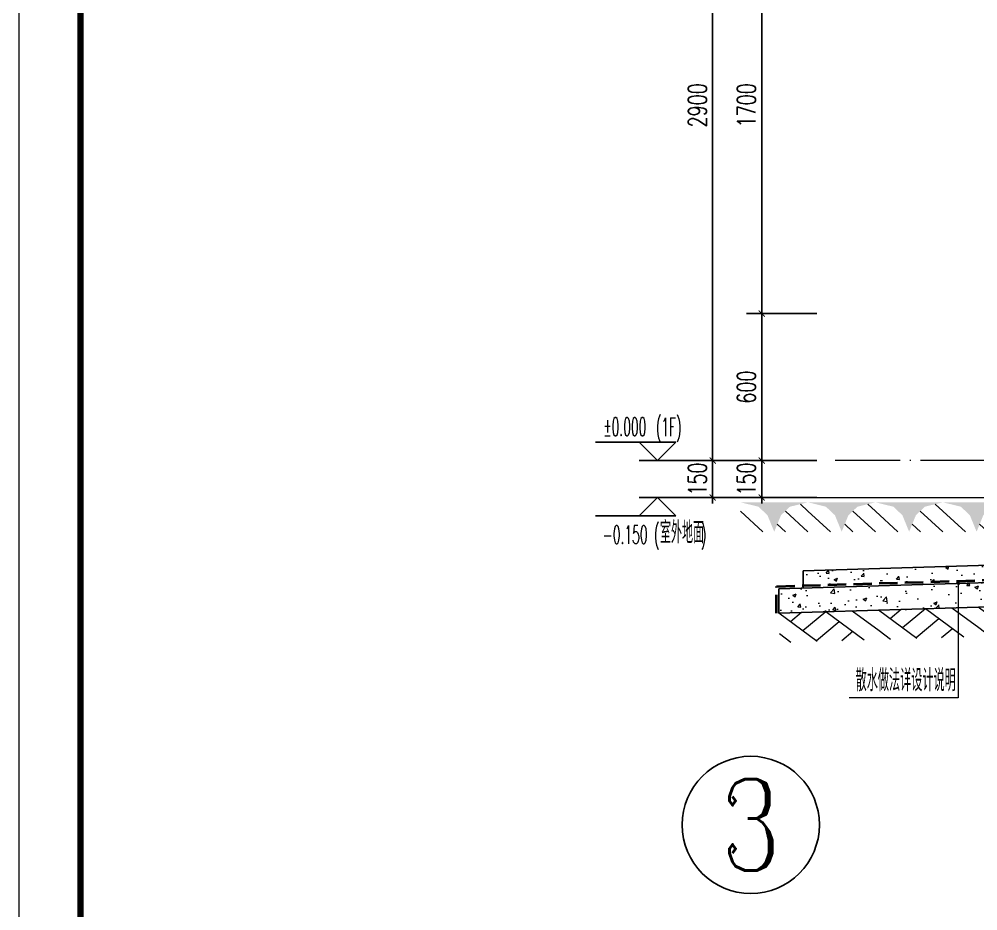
# Model space of a CAD drawing. Extents: x -1307975 to -76406, y -96289 to 379359.
# Drawn here: x -619278 to -615366, y 256343 to 259982 of the extents above; entities that cross this region are included whole.
import ezdxf
from ezdxf.enums import TextEntityAlignment as Align

# ---------------------------------------------------------------- set-up
doc = ezdxf.new("R2010")
doc.units = 0
doc.header["$LTSCALE"] = 1000
doc.linetypes.add('DASH', pattern=[0.35, 0.25, -0.1])
doc.linetypes.add('DOTE', pattern=[2.42, 2, -0.2, 0.02, -0.2])
doc.layers.get('0').update_dxf_attribs({"linetype": 'CONTINUOUS'})
doc.layers.get('DEFPOINTS').update_dxf_attribs({"linetype": 'CONTINUOUS'})
for name, color, linetype in [('AXIS', 3, 'CONTINUOUS'), ('COLUMN', 4, 'CONTINUOUS'), ('DIM_ELEV', 3, 'CONTINUOUS'), ('PUB_DIM', 3, 'CONTINUOUS'), ('PUB_TEXT', 2, 'CONTINUOUS')]:
    doc.layers.add(name, color=color, linetype=linetype)
for name, color, linetype, lineweight in [('AXIS_TEXT', 7, 'CONTINUOUS', 20), ('DOTE', 19, 'DOTE', 9), ('图框', 9, 'CONTINUOUS', 18), ('平面-排水沟', 86, 'CONTINUOUS', 15), ('立面-中轮廓线', 30, 'CONTINUOUS', 35), ('粉刷', 251, 'CONTINUOUS', 9)]:
    doc.layers.add(name, color=color, linetype=linetype, lineweight=lineweight)
doc.styles.add('_TCH_AXIS', font='COMPLEX', dxfattribs={"bigfont": 'GBCBIG'})
doc.styles.add('_TCH_DIM', font='SIMPLEX.shx', dxfattribs={"width": 0.7, "bigfont": 'GBCBIG.shx'})
doc.styles.add('_TCH_DIM_T3', font='SIMPLEX', dxfattribs={"width": 0.705882, "bigfont": 'GBCBIG'})
doc.styles.add('DIM_FONT_T3', font='SIMPLEX', dxfattribs={"width": 0.705882, "bigfont": 'GBCBIG'})
doc.dimstyles.new('_TCH_ARCH&&25', dxfattribs={"dimtxt": 74.375, "dimasz": 25, "dimexe": 62.5, "dimexo": 75, "dimgap": 25, "dimtad": 1, "dimdec": 0, "dimzin": 0, "dimdsep": 46, "dimtxsty": '_TCH_DIM_T3', "dimblk": 'ARCHTICK', "dimcen": 0.09, "dimclrt": 7, "dimazin": 0, "dimtfac": 1, "dimtdec": 0, "dimtix": 1, "dimtmove": 2, "dimatfit": 3, "dimldrblk": 'ARCHTICK', "dimfxl": 1, "dimtolj": 1, "dimtzin": 0, "dimarcsym": 0})
pattern_1 = [(50, (28072.99, 249033.25), (143.452037, -12.550427), [15, -165]), (355, (28072.99, 249033.25), (-27.750267, 150.438427), [12, -132]), (100.4514, (28084.94, 249032.2), (115.701876, 137.88791), [12.74804, -140.22842]), (46.1842, (28072.99, 249073.25), (213.44821, -33.1038), [22.5, -247.5]), (96.6356, (28090.77, 249070.5), (186.93254, 194.82357), [19.12206, -210.3426]), (351.1842, (28072.99, 249073.25), (186.93239, 194.82372), [18, -198]), (21, (28092.99, 249063.25), (119.38141, -80.52378), [15, -165]), (326, (28092.99, 249063.25), (48.663066, 145.03001), [12, -132]), (71.4514, (28102.93, 249056.54), (168.044526, 64.5061), [12.74804, -140.22842]), (37.5, (28072.986, 249033.25), (2.431971, 66.578771), [0, -130.4, 0, -134, 0, -132.5]), (7.5, (28072.986, 249033.25), (52.613907, 78.882342), [0, -76.4, 0, -127.4, 0, -50.5]), (327.5, (28028.386, 249033.25), (106.764487, -4.510974), [0, -50, 0, -156, 0, -207]), (317.5, (28008.39, 249033.25), (116.637234, 20.020996), [0, -65, 0, -103.6, 0, -147])]

# ---------------------------------------------------------------- blocks, each defined once
blk = doc.blocks.new('GFDDDDRG')
at = {"layer": '图框'}
blk.add_lwpolyline([(923309.8, -107437), (923309.8, -159999.5), (893609.8, -159999.5), (893609.8, -107437)], close=True, dxfattribs=at)
blk.add_lwpolyline([(923309.8, -107437), (923309.8, -159999.5), (893609.8, -159999.5), (893609.8, -107437)], close=True, dxfattribs=at)
at = {"layer": '图框', "const_width": 50}
blk.add_lwpolyline([(894109.8, -159499.5), (922809.8, -159499.5), (922809.8, -108687), (894109.8, -108687)], close=True, dxfattribs=at)
blk = doc.blocks.new('$LINEPAT$素土夯实')
at = {"color": 0}
for p, q in [((0, -210), (210, 0)), ((120, -300), (420, 0)), ((420, 0), (607.5, -187.5)), ((495, -300), (795, 0)), ((615, 0), (705, -90)), ((315, -105), (502.5, -292.5)), ((210, -210), (300, -300)), ((705, -300), (795, -210))]:
    blk.add_line(p, q, dxfattribs=at)
blk = doc.blocks.new('$LinePat$自然土壤')
at = {"color": 0}
for p, q in [((0, -90), (71, -19)), ((0, -300), (210.7, -89.3)), ((420, -300), (630, -90)), ((210, -300), (286.4, -223.6))]:
    blk.add_line(p, q, dxfattribs=at)
for points in [[(0, 0), (630, 0), (168, -45), (462, -45)], [(168, -45), (462, -45), (252, -132), (378, -132)], [(252, -132), (378, -132), (315, -300)]]:
    blk.add_solid(points, dxfattribs=at)
blk = doc.blocks.new('sanshui')
at = {"layer": '粉刷'}
h = blk.add_hatch(dxfattribs=at)
h.set_pattern_fill('混凝土', color=256, scale=20)
h.set_pattern_definition(pattern_1)
edge = h.paths.add_edge_path()
edge.add_line((346317.8, 427329.6), (346257.8, 427329.6))
edge.add_line((346257.8, 427329.6), (346257.8, 427160.3))
edge.add_arc((346157.8, 427160.3), 100, 271.7184, 360, ccw=False)
edge.add_line((346160.8, 427060.3), (345137.8, 427029.6))
edge.add_line((345137.8, 427029.6), (345137.8, 426969.6))
edge.add_line((345137.8, 426969.6), (346317.8, 427005))
edge.add_line((346317.8, 427005), (346317.8, 427329.6))
h = blk.add_hatch(dxfattribs=at)
h.set_pattern_fill('混凝土', color=256, scale=20)
h.set_pattern_definition(pattern_1)
h.paths.add_polyline_path([(346337.8, 426895.6), (346337.8, 426995.6), (345037.8, 426956.6), (345037.8, 426856.6)])
at = {"layer": 'COLUMN'}
for p, q in [((346257.8, 427329.6), (346317.8, 427329.6)), ((346257.8, 427160.3), (346257.8, 427329.6)), ((346317.8, 426995), (346317.8, 427329.6)), ((346160.8, 427060.3), (345137.8, 427029.6)), ((345137.8, 426959.6), (345137.8, 427029.6)), ((346338.1, 426995.6), (345037.8, 426956.6)), ((345037.8, 426856.6), (345037.8, 426956.6)), ((346338.1, 426895.6), (345037.8, 426856.6))]:
    blk.add_line(p, q, dxfattribs=at)
blk.add_arc((346157.8, 427160.3), 100, 271.7184, 0, dxfattribs=at)
at = {"layer": '立面-中轮廓线', "linetype": 'DASH', "ltscale": 0.3}
blk.add_lwpolyline([(345027.8, 426856.6), (345027.8, 426966.3), (346317.8, 427005)], dxfattribs=at)
at = {"layer": '粉刷'}
blk.add_line((344881.5, 427329.6), (346257.8, 427329.6), dxfattribs=at)
at = {"layer": '粉刷', "yscale": 0.4, "zscale": 0.4}
for name, p, xscale, rotation in [('$LinePat$自然土壤', (345156.8, 427309.6), -0.4369306507241237, 359.9999999999903), ('$LinePat$自然土壤', (345432, 427309.6), -0.4369306507241237, 359.9999999999903), ('$LinePat$自然土壤', (345707.3, 427309.6), -0.4369306507241237, 359.9999999999903), ('$LinePat$自然土壤', (345982.6, 427309.6), -0.4369306507241237, 359.9999999999903), ('$LinePat$自然土壤', (346257.8, 427309.6), -0.4369306507241237, 359.9999999999903), ('$LINEPAT$素土夯实', (345851.2, 426881), -0.5117605352322558, 1.718358001643932), ('$LINEPAT$素土夯实', (346257.8, 426893.2), -0.5117605352322558, 1.718358001643932), ('$LINEPAT$素土夯实', (345444.5, 426868.8), -0.5117605352322558, 1.718358001643932)]:
    blk.add_blockref(name, p, dxfattribs=dict(at, xscale=xscale, rotation=rotation))
blk = doc.blocks.new('_ArchTick')
at = {"color": 0, "linetype": 'ByBlock', "const_width": 0.15}
blk.add_lwpolyline([(-0.5, -0.5), (0.5, 0.5)], dxfattribs=at)
blk = doc.blocks.new('*D2579')
at = {"layer": 'DEFPOINTS', "color": 0, "transparency": 16777216}
for p in [(-616248.1, 258180.7), (-615948.1, 258180.7), (-615948.1, 258030.3)]:
    blk.add_point(p, dxfattribs=at)
at = {"layer": 'PUB_DIM', "color": 0, "lineweight": -2, "transparency": 16777216}
for p, q in [((-616248.1, 258180.7), (-616248.1, 258205.7)), ((-616023.1, 258180.7), (-616310.6, 258180.7)), ((-616248.1, 258030.3), (-616248.1, 258180.7)), ((-616023.1, 258030.3), (-616310.6, 258030.3)), ((-616248.1, 258030.3), (-616248.1, 258005.3))]:
    blk.add_line(p, q, dxfattribs=at)
at = {"layer": 'PUB_DIM', "color": 0, "lineweight": -2, "transparency": 16777216, "xscale": 25, "yscale": 25, "zscale": 25}
for p, rotation in [((-616248.1, 258180.7), 270), ((-616248.1, 258030.3), 90)]:
    blk.add_blockref('_ArchTick', p, dxfattribs=dict(at, rotation=rotation))
at = {"layer": 'PUB_DIM', "color": 7, "transparency": 16777216, "insert": (-616310.3, 258105.5), "char_height": 74.38, "attachment_point": 5, "rotation": 90, "style": '_TCH_DIM_T3'}
blk.add_mtext('\\A1;150', dxfattribs=at)
blk = doc.blocks.new('*D2580')
at = {"layer": 'DEFPOINTS', "color": 0, "transparency": 16777216}
for p in [(-616248.1, 258780.7), (-615948.1, 258780.7), (-615948.1, 258180.7)]:
    blk.add_point(p, dxfattribs=at)
at = {"layer": 'PUB_DIM', "color": 0, "lineweight": -2, "transparency": 16777216}
for p, q in [((-616023.1, 258780.7), (-616310.6, 258780.7)), ((-616248.1, 258180.7), (-616248.1, 258780.7)), ((-616023.1, 258180.7), (-616310.6, 258180.7))]:
    blk.add_line(p, q, dxfattribs=at)
at = {"layer": 'PUB_DIM', "color": 0, "lineweight": -2, "transparency": 16777216, "xscale": 25, "yscale": 25, "zscale": 25}
for p, rotation in [((-616248.1, 258780.7), 90), ((-616248.1, 258180.7), 270)]:
    blk.add_blockref('_ArchTick', p, dxfattribs=dict(at, rotation=rotation))
at = {"layer": 'PUB_DIM', "color": 7, "transparency": 16777216, "insert": (-616310.3, 258480.7), "char_height": 74.38, "attachment_point": 5, "rotation": 90, "style": '_TCH_DIM_T3'}
blk.add_mtext('\\A1;600', dxfattribs=at)
blk = doc.blocks.new('*D2581')
at = {"layer": 'DEFPOINTS', "color": 0, "transparency": 16777216}
for p in [(-616248.1, 260480.7), (-615948.1, 260480.7), (-615948.1, 258780.7)]:
    blk.add_point(p, dxfattribs=at)
at = {"layer": 'PUB_DIM', "color": 0, "lineweight": -2, "transparency": 16777216}
for p, q in [((-616023.1, 260480.7), (-616310.6, 260480.7)), ((-616248.1, 258780.7), (-616248.1, 260480.7)), ((-616023.1, 258780.7), (-616310.6, 258780.7))]:
    blk.add_line(p, q, dxfattribs=at)
at = {"layer": 'PUB_DIM', "color": 0, "lineweight": -2, "transparency": 16777216, "xscale": 25, "yscale": 25, "zscale": 25}
for p, rotation in [((-616248.1, 260480.7), 90), ((-616248.1, 258780.7), 270)]:
    blk.add_blockref('_ArchTick', p, dxfattribs=dict(at, rotation=rotation))
at = {"layer": 'PUB_DIM', "color": 7, "transparency": 16777216, "insert": (-616310.3, 259630.7), "char_height": 74.38, "attachment_point": 5, "rotation": 90, "style": '_TCH_DIM_T3'}
blk.add_mtext('\\A1;1700', dxfattribs=at)
blk = doc.blocks.new('*D2599')
at = {"layer": 'DEFPOINTS', "color": 0, "transparency": 16777216}
for p in [(-616448.1, 258180.7), (-615948.1, 258180.7), (-615948.1, 258030.3)]:
    blk.add_point(p, dxfattribs=at)
at = {"layer": 'PUB_DIM', "color": 0, "lineweight": -2, "transparency": 16777216}
for p, q in [((-616448.1, 258180.7), (-616448.1, 258205.7)), ((-616023.1, 258180.7), (-616510.6, 258180.7)), ((-616448.1, 258030.3), (-616448.1, 258180.7)), ((-616023.1, 258030.3), (-616510.6, 258030.3)), ((-616448.1, 258030.3), (-616448.1, 258005.3))]:
    blk.add_line(p, q, dxfattribs=at)
at = {"layer": 'PUB_DIM', "color": 0, "lineweight": -2, "transparency": 16777216, "xscale": 25, "yscale": 25, "zscale": 25}
for p, rotation in [((-616448.1, 258180.7), 270), ((-616448.1, 258030.3), 90)]:
    blk.add_blockref('_ArchTick', p, dxfattribs=dict(at, rotation=rotation))
at = {"layer": 'PUB_DIM', "color": 7, "transparency": 16777216, "insert": (-616510.3, 258105.5), "char_height": 74.38, "attachment_point": 5, "rotation": 90, "style": '_TCH_DIM_T3'}
blk.add_mtext('\\A1;150', dxfattribs=at)
blk = doc.blocks.new('*D2600')
at = {"layer": 'DEFPOINTS', "color": 0, "transparency": 16777216}
for p in [(-616448.1, 261080.7), (-615948.1, 261080.7), (-615948.1, 258180.7)]:
    blk.add_point(p, dxfattribs=at)
at = {"layer": 'PUB_DIM', "color": 0, "lineweight": -2, "transparency": 16777216}
for p, q in [((-616023.1, 261080.7), (-616510.6, 261080.7)), ((-616448.1, 258180.7), (-616448.1, 261080.7)), ((-616023.1, 258180.7), (-616510.6, 258180.7))]:
    blk.add_line(p, q, dxfattribs=at)
at = {"layer": 'PUB_DIM', "color": 0, "lineweight": -2, "transparency": 16777216, "xscale": 25, "yscale": 25, "zscale": 25}
for p, rotation in [((-616448.1, 261080.7), 90), ((-616448.1, 258180.7), 270)]:
    blk.add_blockref('_ArchTick', p, dxfattribs=dict(at, rotation=rotation))
at = {"layer": 'PUB_DIM', "color": 7, "transparency": 16777216, "insert": (-616510.3, 259630.7), "char_height": 74.38, "attachment_point": 5, "rotation": 90, "style": '_TCH_DIM_T3'}
blk.add_mtext('\\A1;2900', dxfattribs=at)

msp = doc.modelspace()

# ---------------------------------------------------------------- linework, layer by layer
at = {"layer": 'AXIS', "color": 6}
msp.add_circle((-616292.52, 256694.15), 280, dxfattribs=at)
at = {"layer": 'DIM_ELEV'}
for p, q in [((-616598.1, 258255.72), (-616926.1, 258255.72)), ((-616673.1, 258180.72), (-616748.1, 258255.72)), ((-616673.1, 258180.72), (-616598.1, 258255.72)), ((-616248.1, 258180.72), (-616748.1, 258180.72)), ((-616673.1, 258030.25), (-616748.1, 257955.25)), ((-616248.1, 258030.25), (-616748.1, 258030.25)), ((-616673.1, 258030.25), (-616598.1, 257955.25)), ((-616598.1, 257955.25), (-616926.1, 257955.25))]:
    msp.add_line(p, q, dxfattribs=at)
at = {"layer": 'DOTE', "color": 1, "linetype": 'DOTE', "ltscale": 0.2}
msp.add_line((-612779.38, 258180.72), (-615948.1, 258180.72), dxfattribs=at)
at = {"layer": '平面-排水沟'}
for p, q in [((-615446.92, 257681.13), (-615446.92, 257213.29)), ((-615446.92, 257213.29), (-615891.06, 257213.29))]:
    msp.add_line(p, q, dxfattribs=at)
at = {"layer": '平面-排水沟', "const_width": 6.67}
msp.add_lwpolyline([(-615446.92, 257684.46, 1), (-615446.92, 257677.8, 1)], format="xyb", close=True, dxfattribs=at)

# ---------------------------------------------------------------- block references
at = {"xscale": 0.5, "yscale": 0.5, "zscale": 0.5}
msp.add_blockref('GFDDDDRG', (-1066082.89, 332907.23), dxfattribs=at)
msp.add_blockref('sanshui', (-961216.03, -169298.91))

# ---------------------------------------------------------------- texts
at = {"layer": 'AXIS_TEXT', "color": 6, "style": '_TCH_AXIS'}
msp.add_text('3', height=372.76, dxfattribs=at).set_placement((-616416.77, 256507.77), (-616168.27, 256507.77), align=Align.FIT)
at = {"layer": 'PUB_TEXT'}
for s, height, style, width, p in [('%%P0.000', 74.375, '_TCH_DIM', 0.494118, (-616895.1, 258281.97)), ('(1F)', 74.375, '_TCH_DIM', 0.494118, (-616679.73, 258280.75)), ('-0.150', 74.375, '_TCH_DIM', 0.494118, (-616896.5, 257841.5)), ('(', 74.38, '_TCH_DIM', 0.494118, (-616687.78, 257842.73)), ('室外地面', 89.362, '_TCH_DIM', 0.7, (-616663.28, 257842.73)), (')', 74.38, '_TCH_DIM', 0.494118, (-616496.47, 257842.73)), ('散水做法详设计说明', 89.362, 'DIM_FONT_T3', 0.705882, (-615864.81, 257239.54))]:
    msp.add_text(s, height=height, dxfattribs=dict(at, style=style, width=width)).set_placement(p)

# ---------------------------------------------------------------- dimensions: what is measured, and where the dimension line sits
at = {"layer": 'PUB_DIM'}
for p1, p2, distance, picture, middle in [((-615948.1, 258180.72), (-615948.1, 261080.72), 500, '*D2600', (-616510.29, 259630.72)), ((-615948.1, 258780.72), (-615948.1, 260480.72), 300, '*D2581', (-616310.29, 259630.72)), ((-615948.1, 258180.72), (-615948.1, 258780.72), 300, '*D2580', (-616310.29, 258480.72)), ((-615948.1, 258030.25), (-615948.1, 258180.72), 500, '*D2599', (-616510.29, 258105.49)), ((-615948.1, 258030.25), (-615948.1, 258180.72), 300, '*D2579', (-616310.29, 258105.49))]:
    dim = msp.add_aligned_dim(p1=p1, p2=p2, distance=distance, dimstyle='_TCH_ARCH&&25', dxfattribs=at)
    dim.commit()
    dim.dimension.update_dxf_attribs({"geometry": picture, "text_midpoint": middle})

doc.saveas('drawing.dxf')
